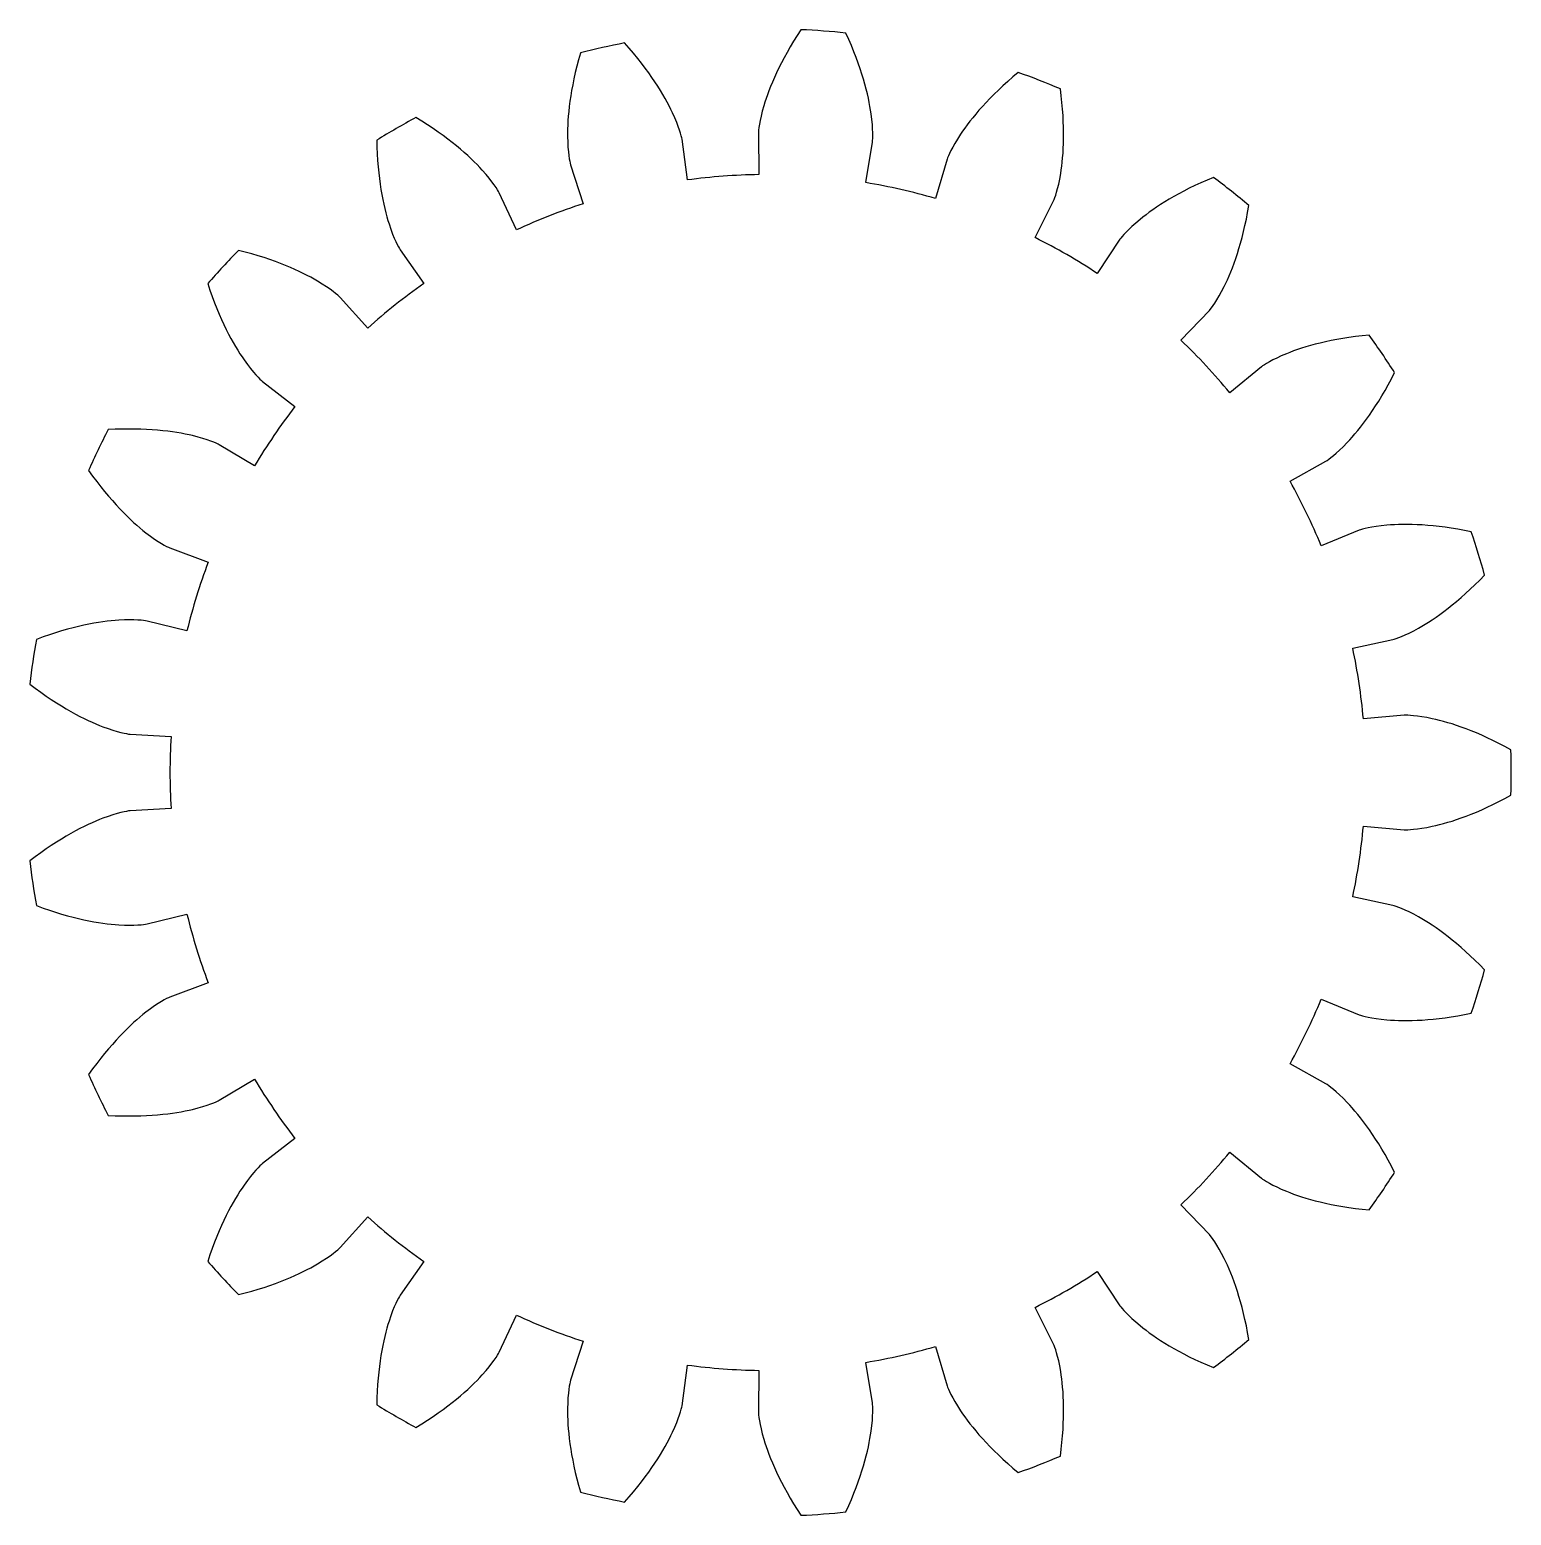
# Model space of a CAD drawing. Header units: millimetres. Extents: x -23.4 to 23.5, y -23.5 to 23.5.
import ezdxf

# ---------------------------------------------------------------- set-up
doc = ezdxf.new("R2010")
doc.units = ezdxf.units.MM
doc.layers.add('1', color=7, linetype='Continuous')

msp = doc.modelspace()

# ---------------------------------------------------------------- linework, layer by layer
at = {"layer": '1'}
for p, q in [((-0.3, 20.238), (-0.281, 18.938)), ((-2.545, 18.769), (-2.719, 20.057)), ((3.1, 18.685), (3.313, 19.968)), ((5.678, 19.428), (5.314, 18.18)), ((-6.252, 19.251), (-5.851, 18.014)), ((-7.964, 17.185), (-8.511, 18.364)), ((8.47, 16.941), (9.052, 18.104)), ((-11.649, 16.553), (-10.901, 15.489)), ((11.153, 16.891), (10.436, 15.806)), ((-12.675, 14.074), (-13.546, 15.04)), ((13.087, 13.692), (13.986, 14.632)), ((15.636, 12.853), (14.631, 12.028)), ((-16.01, 12.384), (-14.982, 11.588)), ((-16.261, 9.713), (-17.377, 10.379)), ((16.542, 9.226), (17.677, 9.859)), ((18.73, 7.673), (17.527, 7.181)), ((-18.949, 7.114), (-17.732, 6.657)), ((-18.401, 4.488), (-19.664, 4.796)), ((18.526, 3.94), (19.798, 4.211)), ((20.159, 1.812), (18.864, 1.695)), ((-20.204, 1.213), (-18.906, 1.135)), ((-18.906, -1.135), (-20.204, -1.213)), ((18.864, -1.695), (20.159, -1.812)), ((19.798, -4.211), (18.526, -3.94)), ((-19.664, -4.796), (-18.401, -4.488)), ((-17.732, -6.657), (-18.949, -7.114)), ((17.527, -7.181), (18.73, -7.673)), ((17.677, -9.859), (16.542, -9.226)), ((-17.377, -10.379), (-16.261, -9.713)), ((-14.982, -11.588), (-16.01, -12.384)), ((14.631, -12.028), (15.636, -12.853)), ((-13.546, -15.04), (-12.675, -14.074)), ((13.986, -14.632), (13.087, -13.692)), ((-10.901, -15.489), (-11.649, -16.553)), ((10.436, -15.806), (11.153, -16.891)), ((-8.511, -18.364), (-7.964, -17.185)), ((9.052, -18.104), (8.47, -16.941)), ((-5.851, -18.014), (-6.252, -19.251)), ((5.314, -18.18), (5.678, -19.428)), ((-2.719, -20.057), (-2.545, -18.769)), ((3.313, -19.968), (3.1, -18.685)), ((-0.281, -18.938), (-0.3, -20.238))]:
    msp.add_line(p, q, dxfattribs=at)
for radius, start, end in [(23.55, 101.1134, 104.6008), (23.55, 83.9706, 87.458), (23.55, 66.8277, 70.3151), (23.55, 118.2563, 121.7437), (18.94, 90.85, 97.7214), (23.55, 49.6849, 53.1723), (18.94, 73.7072, 80.5785), (18.94, 107.9929, 114.8643), (18.94, 56.5643, 63.4357), (23.55, 135.3992, 138.8866), (18.94, 125.1357, 132.0071), (18.94, 39.4215, 46.2928), (23.55, 32.542, 36.0294), (18.94, 142.2786, 149.15), (23.55, 152.542, 156.0294), (18.94, 22.2786, 29.15), (23.55, 15.3992, 18.8866), (18.94, 159.4215, 166.2928), (23.55, 169.6849, 173.1723), (18.94, 5.1357, 12.0071), (18.94, 176.5643, 183.4357), (23.55, 358.2563, 1.7437), (18.94, 347.9929, 354.8643), (23.55, 186.8277, 190.3151), (18.94, 193.7072, 200.5785), (23.55, 341.1134, 344.6008), (18.94, 330.85, 337.7214), (23.55, 203.9706, 207.458), (18.94, 210.85, 217.7214), (18.94, 313.7072, 320.5785), (23.55, 323.9706, 327.458), (18.94, 227.9929, 234.8643), (23.55, 221.1134, 224.6008), (18.94, 296.5643, 303.4357), (18.94, 245.1357, 252.0071), (18.94, 279.4215, 286.2928), (23.55, 306.8277, 310.3151), (18.94, 262.2786, 269.15), (23.55, 238.2563, 241.7437), (23.55, 289.6849, 293.1723), (23.55, 255.3992, 258.8866), (23.55, 272.542, 276.0294)]:
    msp.add_arc((0, 0), radius, start, end, dxfattribs=at)
for points in [[(1.044, 23.527), (0.384, 22.523), (0.045, 21.695), (-0.128, 21.116)], [(-3.021, 20.899), (-3.278, 21.446), (-3.736, 22.214), (-4.539, 23.108)], [(3.273, 20.861), (3.189, 21.46), (2.978, 22.329), (2.474, 23.42)], [(-5.937, 22.789), (-6.272, 21.636), (-6.352, 20.745), (-6.346, 20.14)], [(7.933, 22.174), (7.005, 21.409), (6.438, 20.718), (6.102, 20.215)], [(9.277, 18.969), (9.373, 19.566), (9.427, 20.459), (9.267, 21.65)], [(-9.047, 19.08), (-9.454, 19.527), (-10.118, 20.126), (-11.149, 20.744)], [(-2.719, 20.057), (-2.739, 20.154), (-2.807, 20.442), (-3.021, 20.899)], [(-0.128, 21.116), (-0.271, 20.632), (-0.296, 20.337), (-0.3, 20.238)], [(3.313, 19.968), (3.324, 20.065), (3.342, 20.361), (3.273, 20.861)], [(-12.39, 20.027), (-12.371, 18.826), (-12.184, 17.951), (-12, 17.375)], [(-6.346, 20.14), (-6.34, 19.635), (-6.277, 19.346), (-6.252, 19.251)], [(6.102, 20.215), (5.823, 19.795), (5.712, 19.52), (5.678, 19.428)], [(-8.511, 18.364), (-8.557, 18.451), (-8.708, 18.706), (-9.047, 19.08)], [(9.052, 18.104), (9.09, 18.194), (9.195, 18.471), (9.277, 18.969)], [(14.116, 18.85), (13.005, 18.393), (12.259, 17.9), (11.79, 17.519)], [(14.456, 15.392), (14.723, 15.935), (15.038, 16.771), (15.237, 17.957)], [(11.79, 17.519), (11.399, 17.199), (11.212, 16.97), (11.153, 16.891)], [(-12, 17.375), (-11.846, 16.894), (-11.7, 16.636), (-11.649, 16.553)], [(-14.269, 15.566), (-14.79, 15.873), (-15.601, 16.25), (-16.768, 16.536)], [(-13.546, 15.04), (-13.616, 15.109), (-13.835, 15.308), (-14.269, 15.566)], [(-17.743, 15.485), (-17.37, 14.343), (-16.934, 13.562), (-16.589, 13.066)], [(13.986, 14.632), (14.049, 14.707), (14.231, 14.94), (14.456, 15.392)], [(19.045, 13.852), (17.848, 13.743), (16.99, 13.491), (16.43, 13.265)], [(16.43, 13.265), (15.962, 13.075), (15.715, 12.911), (15.636, 12.853)], [(-16.589, 13.066), (-16.299, 12.652), (-16.084, 12.448), (-16.01, 12.384)], [(18.351, 10.447), (18.766, 10.887), (19.314, 11.594), (19.852, 12.668)], [(-18.223, 10.669), (-18.811, 10.809), (-19.697, 10.929), (-20.897, 10.859)], [(-17.377, 10.379), (-17.464, 10.425), (-17.732, 10.55), (-18.223, 10.669)], [(17.677, 9.859), (17.76, 9.912), (18.003, 10.082), (18.351, 10.447)], [(-21.519, 9.568), (-20.826, 8.586), (-20.179, 7.968), (-19.703, 7.596)], [(-19.703, 7.596), (-19.304, 7.286), (-19.039, 7.154), (-18.949, 7.114)], [(19.61, 7.833), (19.107, 7.789), (18.823, 7.705), (18.73, 7.673)], [(22.282, 7.623), (21.106, 7.872), (20.212, 7.884), (19.61, 7.833)], [(20.615, 4.574), (21.141, 4.872), (21.873, 5.386), (22.704, 6.253)], [(-20.558, 4.823), (-21.161, 4.784), (-22.044, 4.638), (-23.169, 4.217)], [(-19.664, 4.796), (-19.761, 4.814), (-20.054, 4.855), (-20.558, 4.823)], [(19.798, 4.211), (19.893, 4.237), (20.175, 4.327), (20.615, 4.574)], [(-23.383, 2.8), (-22.431, 2.066), (-21.631, 1.666), (-21.066, 1.451)], [(-21.066, 1.451), (-20.594, 1.272), (-20.302, 1.225), (-20.204, 1.213)], [(21.047, 1.705), (20.554, 1.812), (20.258, 1.815), (20.159, 1.812)], [(23.539, 0.717), (22.489, 1.301), (21.638, 1.576), (21.047, 1.705)], [(21.047, -1.705), (21.638, -1.576), (22.489, -1.301), (23.539, -0.717)], [(-20.204, -1.213), (-20.302, -1.225), (-20.594, -1.272), (-21.066, -1.451)], [(-21.066, -1.451), (-21.631, -1.666), (-22.431, -2.066), (-23.383, -2.8)], [(20.159, -1.812), (20.258, -1.815), (20.554, -1.812), (21.047, -1.705)], [(-23.169, -4.217), (-22.044, -4.638), (-21.161, -4.784), (-20.558, -4.823)], [(20.615, -4.574), (20.175, -4.327), (19.893, -4.237), (19.798, -4.211)], [(22.704, -6.253), (21.873, -5.386), (21.141, -4.872), (20.615, -4.574)], [(-20.558, -4.823), (-20.054, -4.855), (-19.761, -4.814), (-19.664, -4.796)], [(-18.949, -7.114), (-19.039, -7.154), (-19.304, -7.286), (-19.703, -7.596)], [(-19.703, -7.596), (-20.179, -7.968), (-20.826, -8.586), (-21.519, -9.568)], [(18.73, -7.673), (18.823, -7.705), (19.107, -7.789), (19.61, -7.833)], [(19.61, -7.833), (20.212, -7.884), (21.106, -7.872), (22.282, -7.623)], [(18.351, -10.447), (18.003, -10.082), (17.76, -9.912), (17.677, -9.859)], [(-20.897, -10.859), (-19.697, -10.929), (-18.811, -10.809), (-18.223, -10.669)], [(-18.223, -10.669), (-17.732, -10.55), (-17.464, -10.425), (-17.377, -10.379)], [(19.852, -12.668), (19.314, -11.594), (18.766, -10.887), (18.351, -10.447)], [(-16.01, -12.384), (-16.084, -12.448), (-16.299, -12.652), (-16.589, -13.066)], [(-16.589, -13.066), (-16.934, -13.562), (-17.37, -14.343), (-17.743, -15.485)], [(15.636, -12.853), (15.715, -12.911), (15.962, -13.075), (16.43, -13.265)], [(16.43, -13.265), (16.99, -13.491), (17.848, -13.743), (19.045, -13.852)], [(-14.269, -15.566), (-13.835, -15.308), (-13.616, -15.109), (-13.546, -15.04)], [(14.456, -15.392), (14.231, -14.94), (14.049, -14.707), (13.986, -14.632)], [(15.237, -17.957), (15.038, -16.771), (14.723, -15.935), (14.456, -15.392)], [(-16.768, -16.536), (-15.601, -16.25), (-14.79, -15.873), (-14.269, -15.566)], [(-11.649, -16.553), (-11.7, -16.636), (-11.846, -16.894), (-12, -17.375)], [(11.153, -16.891), (11.212, -16.97), (11.399, -17.199), (11.79, -17.519)], [(-12, -17.375), (-12.184, -17.951), (-12.371, -18.826), (-12.39, -20.027)], [(11.79, -17.519), (12.259, -17.9), (13.005, -18.393), (14.116, -18.85)], [(9.277, -18.969), (9.195, -18.471), (9.09, -18.194), (9.052, -18.104)], [(-9.047, -19.08), (-8.708, -18.706), (-8.557, -18.451), (-8.511, -18.364)], [(-11.149, -20.744), (-10.118, -20.126), (-9.454, -19.527), (-9.047, -19.08)], [(-6.252, -19.251), (-6.277, -19.346), (-6.34, -19.635), (-6.346, -20.14)], [(9.267, -21.65), (9.427, -20.459), (9.373, -19.566), (9.277, -18.969)], [(5.678, -19.428), (5.712, -19.52), (5.823, -19.795), (6.102, -20.215)], [(-6.346, -20.14), (-6.352, -20.745), (-6.272, -21.636), (-5.937, -22.789)], [(-3.021, -20.899), (-2.807, -20.442), (-2.739, -20.154), (-2.719, -20.057)], [(3.273, -20.861), (3.342, -20.361), (3.324, -20.065), (3.313, -19.968)], [(6.102, -20.215), (6.438, -20.718), (7.005, -21.409), (7.933, -22.174)], [(-0.3, -20.238), (-0.296, -20.337), (-0.271, -20.632), (-0.128, -21.116)], [(-4.539, -23.108), (-3.736, -22.214), (-3.278, -21.446), (-3.021, -20.899)], [(-0.128, -21.116), (0.045, -21.695), (0.384, -22.523), (1.044, -23.527)], [(2.474, -23.42), (2.978, -22.329), (3.189, -21.46), (3.273, -20.861)]]:
    msp.add_open_spline(points, degree=3, dxfattribs=at)

doc.saveas('drawing.dxf')
